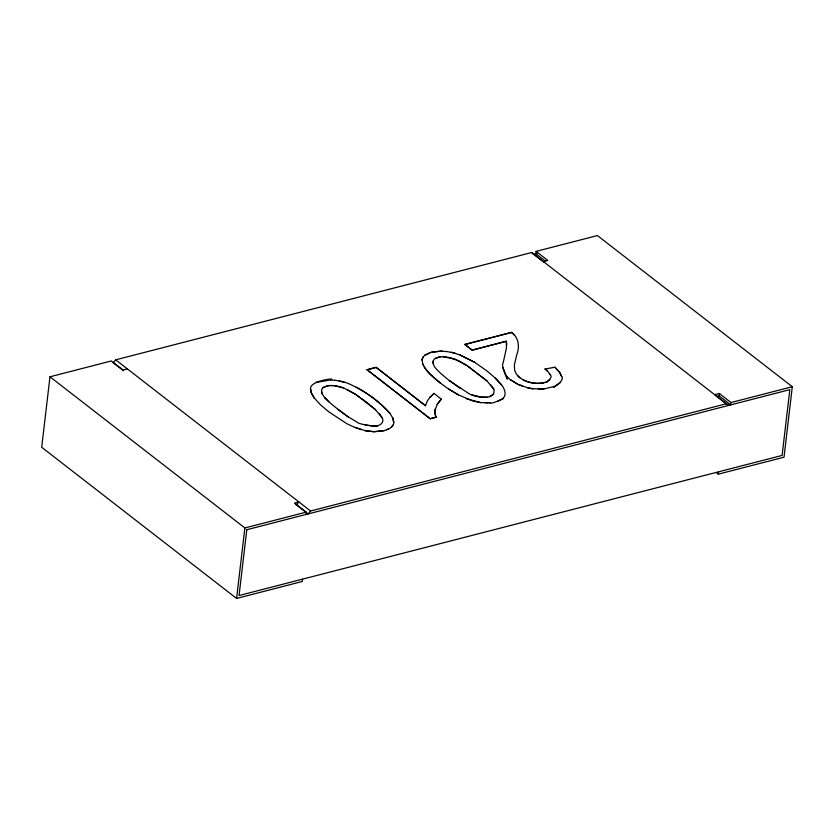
<?xml version="1.0" encoding="UTF-8"?>
<svg xmlns="http://www.w3.org/2000/svg" width="834" height="834" viewBox="0 0 834 834"><rect width="100%" height="100%" fill="white"/><g stroke="black" fill="none" stroke-linecap="round" stroke-linejoin="round"><path stroke-width="1.25" d="M549.418 373.423C552.452 378.553 546.802 368.857 544.988 369.066L554.912 367.221L559.645 372.329L561.772 376.624C565.973 382.399 542.35 393.752 560.302 382.629M502.965 367.815C514.453 394.878 499.764 365.563 503.069 363.238L506.499 347.799M321.476 391.813L322.018 393.784L321.559 389.978L322.977 387.612L328.773 385.548L334.726 385.631L343.598 387.893L355.722 394.513L366.366 402.051L375.55 409.744L382.295 417.949L379.46 413.831M433.023 361.331L432.95 363.051L433.034 361.216L434.451 358.86L440.248 356.785L435.932 357.911M435.035 413.383C435.838 402.217 434.128 416.322 436.099 417.24L430.198 418.762L367.023 369.764L376.134 367.304L425.528 405.741L376.124 367.419L367.023 369.764M127.362 368.909L122.984 370.035L111.297 360.966L49.977 376.791L41.7 447.274L236.585 598.437L302.273 581.496L302.554 579.14M236.585 598.437L244.862 527.953L49.977 376.791M310.529 388.8L311.207 392.699L314.335 398.172L311.207 392.699L310.529 388.8C309.706 377.958 354.867 376.687 315.888 382.389M305.901 514.484L306.182 512.139L294.485 503.069L298.864 501.932L296.404 504.851M322.956 387.737C329.023 383.692 337.343 386.079 343.598 387.893M328.773 401.727C322.132 393.763 320.756 397.078 348.581 417.177L337.926 409.39M334.997 380.335L330.316 379.96M344.088 382.118C331.671 379.241 346.663 382.525 348.299 383.504C364.041 390.395 378.49 400.622 389.926 413.476L389.937 413.351C380.585 402.593 368.451 393.763 356.191 387.174M347.58 389.78L355.732 394.399L375.55 409.744M361.383 429.604L354.773 427.321L365.24 430.698L373.955 431.772L384.078 430.667L388.738 428.895L386.538 429.802M365.292 425.1C395.806 428.092 359.371 425.84 356.733 421.931L348.591 417.052M365.24 430.698L373.966 431.658L384.078 430.667M393.022 425.246C388.946 429.76 394.18 424.923 393.773 422.296L392.741 417.917L393.773 422.296M422.025 359.923L422.828 357.348L422.025 359.923C423.036 370.348 433.18 376.603 440.269 383.077L440.279 382.952C433.649 377.583 426.403 371.505 422.671 364.051M429.406 352.928L424.714 355.336L431.689 352.136L441.812 351.083L431.689 352.136M434.024 393.387L430.042 397.286L434.024 393.387L441.301 399.163L437.318 404.167L441.301 399.163M430.198 418.762L367.033 369.65M487.035 380.982L467.207 365.646L459.075 360.903L450.162 357.619L442.844 356.639L455.062 359.256L467.196 365.761L487.035 380.982L493.78 389.186L490.934 385.079M436.099 417.24L435.056 413.268M446.471 351.573L441.791 351.197M455.562 353.355L451.111 352.25L459.763 354.857L474.682 362.31L486.92 370.921L495.271 378.104L501.401 384.714L495.271 378.104M460.066 388.3L449.411 380.627L468.218 393.168C474.212 397.505 496.605 401.425 493.791 389.071M458.377 394.868L448.775 389.103L458.377 394.868L472.847 400.966L480.738 402.634L490.496 402.707L485.451 402.895M459.763 354.857L474.682 362.31M464.861 344.411L472.148 350.061L506.28 341.262L472.138 350.186L464.861 344.411L511.503 332.38C519.165 337.843 519.686 347.288 516.694 354.961L514.38 364.885L514.609 370.119L516.309 373.997L519.77 377.729L517.768 375.905M466.237 398.673L480.738 402.634M472.054 394.868L481.009 397.036L486.983 397.13M489.454 396.671L493.78 394.055M498.002 401.164C513.556 393.095 491.945 404.98 490.486 402.822M506.488 347.914L506.28 341.262M514.557 335.205L511.503 332.38M522.543 386.121L517.935 384.401L510.564 379.856L517.956 384.286L527.515 387.747L532.811 388.811L543.904 388.863L538.264 389.134M716.281 472.565L718.324 474.16L784.023 457.209L792.3 386.726L597.415 235.563L536.106 251.378L535.824 253.724L545.572 261.282M522.803 379.71C528.996 382.858 537.242 384.161 544.06 382.691C535.793 384.547 526.535 382.816 519.791 377.604M527.515 387.747L532.811 388.811M547.479 371.078L544.988 369.066M549.867 379.501C539.713 387.226 554.235 377.812 550.471 375.227M554.912 367.221L559.635 372.454L561.772 376.624M719.023 395.827L719.294 393.471L714.915 394.607L716.833 396.39L719.023 395.827L730.709 404.897L730.991 402.551L719.294 393.471M718.324 474.16L718.606 471.815M425.528 405.741L427.175 401.269L430.052 397.172M435.275 409.598L437.339 404.052M502.756 398.61C507.281 394.795 504.528 388.644 501.411 384.599M716.208 395.91L728.52 405.46L531.727 252.504L115.676 359.84L113.205 362.748L123.463 370.713M726.612 403.677L310.561 511.002L308.09 513.921L295.778 504.372M422.807 357.463L424.725 355.211M388.717 429.01L391.292 427.248M544.06 382.691L546.76 381.659M554.162 386.444L543.893 388.978M533.207 254.401L536.992 253.432M543.414 261.574L547.792 260.448L536.106 251.378M464.851 344.525L511.492 332.495M430.208 418.647L436.109 417.125M244.862 527.953L306.182 512.139M730.991 402.551L792.3 386.726M375.488 426.007C380.137 425.767 384.589 422.598 382.316 417.824M440.237 356.91L442.844 356.639M446.492 351.458L451.1 352.375M335.007 380.221L339.615 381.128M354.763 427.435L346.892 423.745L328.794 411.829L320.444 404.782L314.345 398.058M440.279 382.952L448.765 389.217M533.635 254.297L543.893 262.251M115.676 359.84L310.561 511.002M449.39 380.742L440.248 372.965C437.516 370.171 433.649 367.127 432.971 362.936M531.727 252.504L532.999 253.703M506.665 376.197L510.544 379.97M322.039 393.669L324.843 397.881M389.937 413.351L392.731 418.032M506.269 341.377L506.863 344.692M246.781 529.736L239.056 595.528L782.104 455.427L789.829 389.645L246.781 529.736"/></g></svg>
